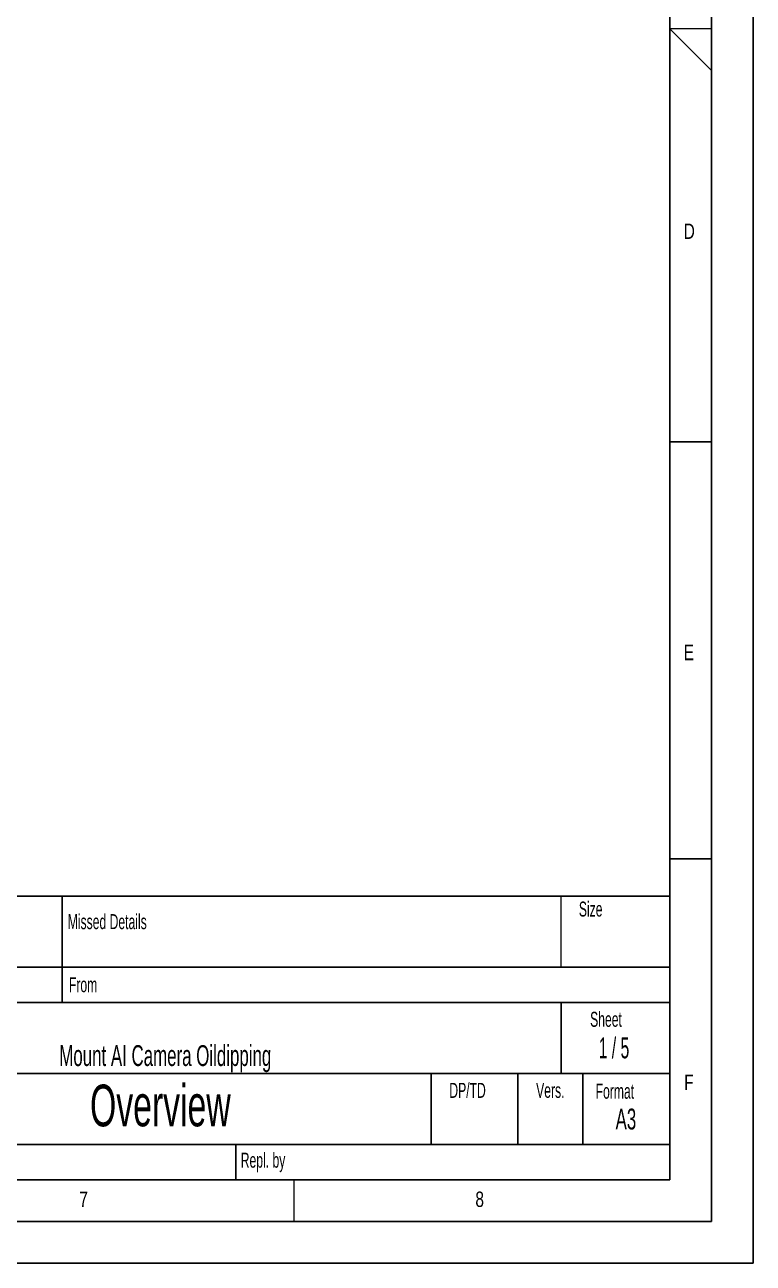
# Model space of a CAD drawing. Header units: millimetres. Extents: x 0 to 420, y 0 to 297.
# Drawn here: x 332.7 to 420, y 0 to 148.5 of the extents above; entities that cross this region are included whole.
import ezdxf

# ---------------------------------------------------------------- set-up
doc = ezdxf.new("R2010")
doc.units = ezdxf.units.MM
doc.layers.add('FORMAT', color=7, linetype='Continuous')
doc.layers.add('SLD-0', color=7, linetype='Continuous')
doc.styles.add('SLDTEXTSTYLE0', font='TXT', dxfattribs={"width": 0.75})
doc.styles.add('SLDTEXTSTYLE1', font='TXT', dxfattribs={"width": 0.605})
doc.styles.add('SLDTEXTSTYLE2', font='TXT', dxfattribs={"width": 0.563})

msp = doc.modelspace()

# ---------------------------------------------------------------- linework, layer by layer
at = {"layer": 'FORMAT'}
for p, q in [((410, 98.5), (415, 98.5)), ((410, 10), (410, 69.5)), ((410, 69.5), (410, 10)), ((225.4, 44), (410, 44)), ((337.2, 44), (337.2, 31.25)), ((225.4, 35.5), (410, 35.5)), ((303.4, 31.25), (410, 31.25)), ((397, 22.75), (397, 31.25)), ((303.4, 22.75), (410, 22.75)), ((381.4, 22.75), (381.4, 14.25)), ((391.8, 22.75), (391.8, 14.25)), ((399.6, 22.75), (399.6, 14.25)), ((303.4, 14.25), (410, 14.25)), ((358, 10), (358, 14.25)), ((225.4, 10), (410, 10))]:
    msp.add_line(p, q, dxfattribs=at)
at = {"layer": 'FORMAT', "lineweight": 18}
msp.add_line((397, 35.5), (397, 44), dxfattribs=at)
at = {"layer": 'SLD-0'}
for p, q in [((420, 0), (420, 297)), ((415, 5), (415, 292)), ((410, 10), (410, 287)), ((410, 48.5), (415, 48.5)), ((20, 10), (410, 10)), ((225.4, 10), (410, 10)), ((15, 5), (415, 5)), ((0, 0), (420, 0))]:
    msp.add_line(p, q, dxfattribs=at)
at = {"layer": 'SLD-0', "color": 7, "linetype": 'Continuous', "lineweight": 18}
for p, q in [((410, 148), (415, 143.02)), ((415, 148), (410, 148)), ((365, 5), (365, 10))]:
    msp.add_line(p, q, dxfattribs=at)

# ---------------------------------------------------------------- texts
at = {"layer": 'FORMAT'}
for s, insert, char_height, attachment_point, style in [('D', (411.67, 124.67), 1.85, 1, 'SLDTEXTSTYLE0'), ('E', (411.67, 74.16), 1.85, 1, 'SLDTEXTSTYLE0'), ('Size', (399.11, 43.37), 1.8, 1, 'SLDTEXTSTYLE1'), ('Missed Details', (337.86, 41.86), 1.8, 1, 'SLDTEXTSTYLE1'), ('From', (338, 34.3), 1.8, 1, 'SLDTEXTSTYLE1'), ('Sheet', (400.46, 30.15), 1.8, 1, 'SLDTEXTSTYLE1'), ('1 / 5', (403.32, 27.07), 2.5, 2, 'SLDTEXTSTYLE2'), ('Mount AI Camera Oildipping', (349.55, 26.15), 2.5, 2, 'SLDTEXTSTYLE1'), ('F', (411.73, 22.62), 1.85, 1, 'SLDTEXTSTYLE0'), ('Overview', (348.96, 21.42), 5, 2, 'SLDTEXTSTYLE1'), ('DP/TD', (383.59, 21.63), 1.8, 1, 'SLDTEXTSTYLE1'), ('Vers.', (393.99, 21.63), 1.8, 1, 'SLDTEXTSTYLE1'), ('Format', (401.12, 21.53), 1.8, 1, 'SLDTEXTSTYLE1'), ('A3', (404.75, 18.54), 2.5, 2, 'SLDTEXTSTYLE1'), ('Repl. by', (358.59, 13.26), 1.8, 1, 'SLDTEXTSTYLE1'), ('7', (339.25, 8.6), 1.85, 1, 'SLDTEXTSTYLE0'), ('8', (386.71, 8.6), 1.85, 1, 'SLDTEXTSTYLE0')]:
    msp.add_mtext(s, dxfattribs=dict(at, insert=insert, char_height=char_height, attachment_point=attachment_point, style=style))

doc.saveas('drawing.dxf')
